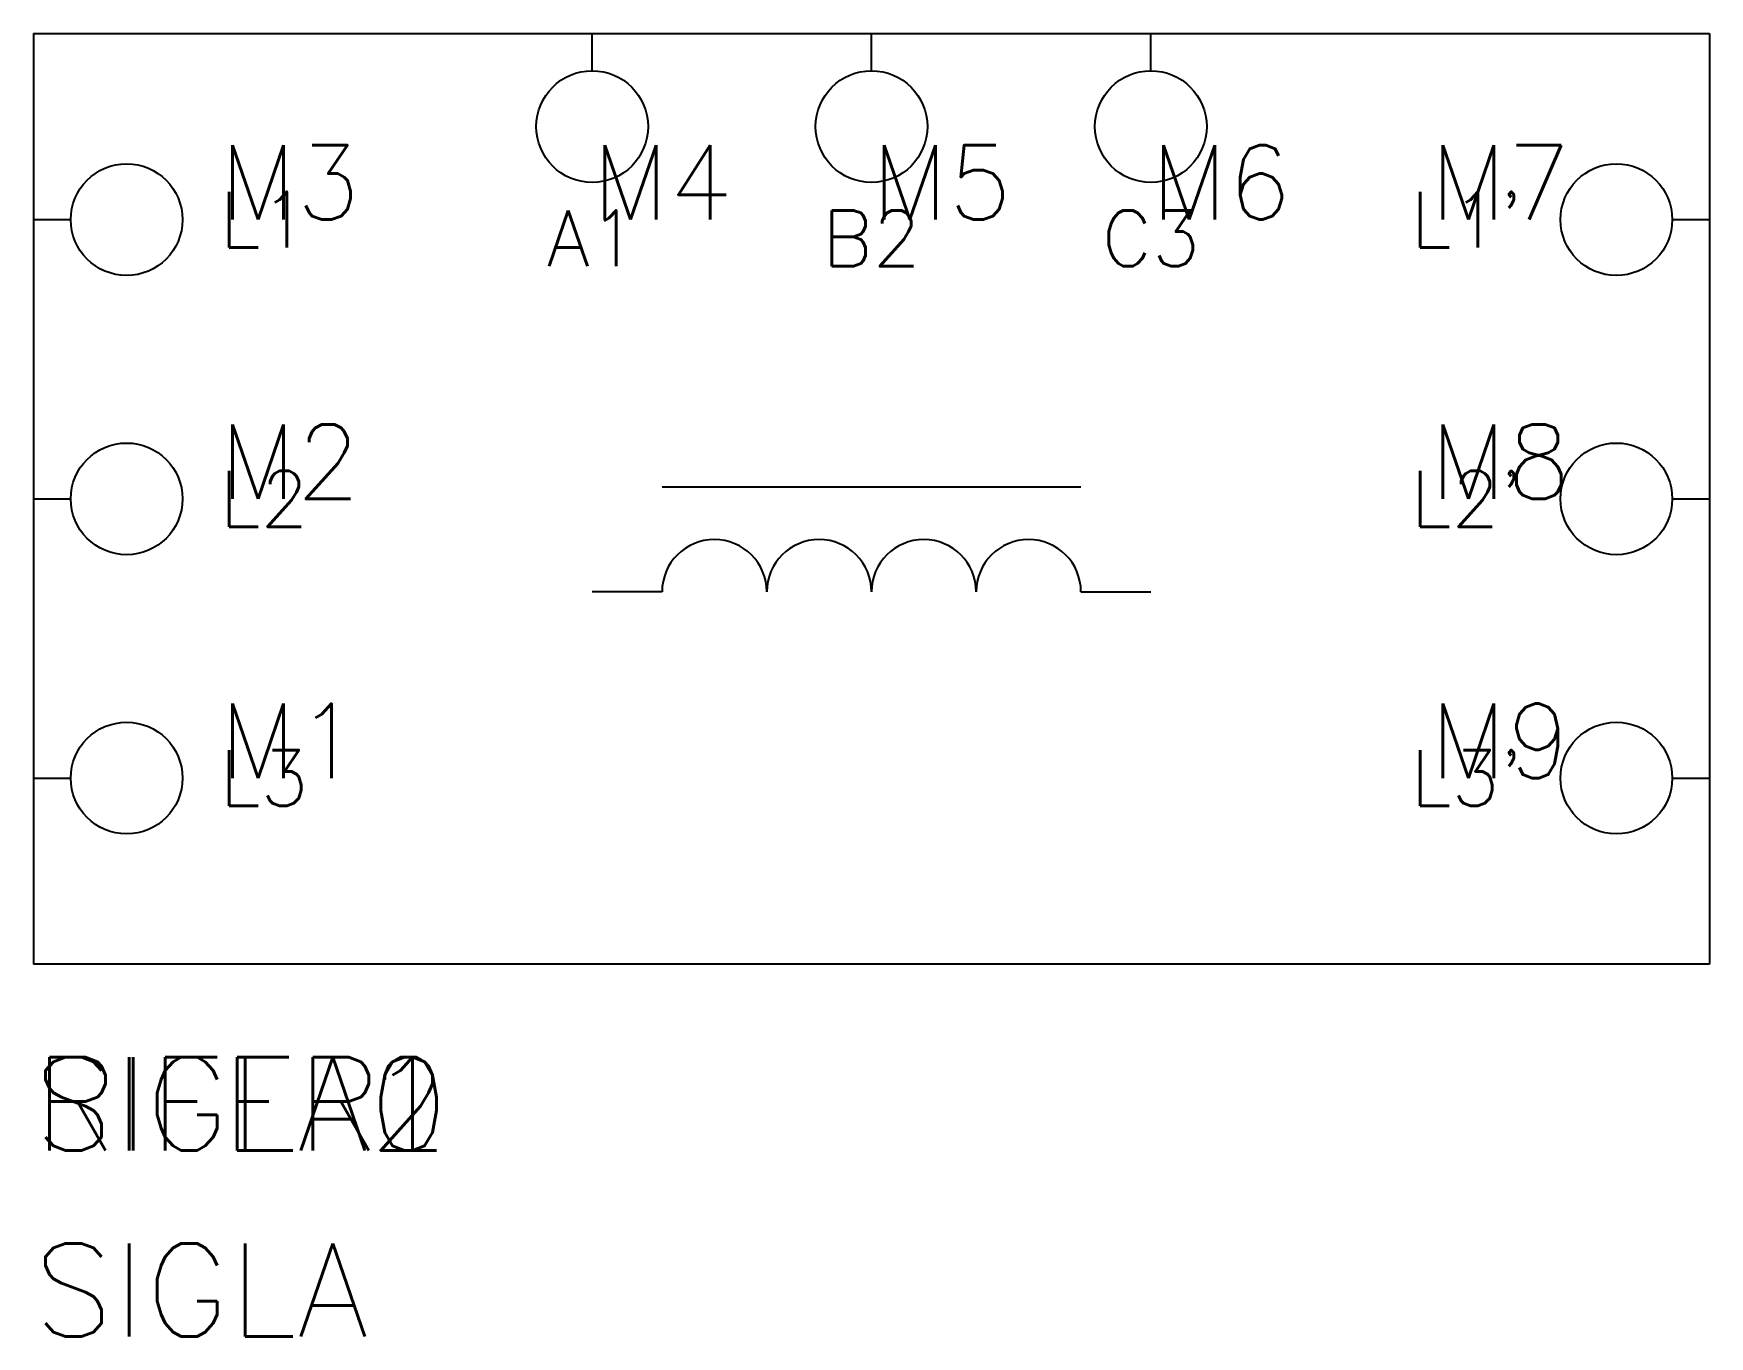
# Model space of a CAD drawing. Extents: x 0 to 45, y -10 to 25.
import ezdxf
from ezdxf.enums import TextEntityAlignment as Align

# ---------------------------------------------------------------- set-up
doc = ezdxf.new("R2010")
doc.units = 0
doc.header["$LTSCALE"] = 4
doc.linetypes.add('CONTINUA', pattern=[0])
doc.layers.get('0').update_dxf_attribs({"linetype": 'CONTINUOUS'})
doc.styles.add('E_Comp-Data', font='arial.ttf')
doc.styles.add('E_Comp-Tag', font='arial.ttf')
doc.styles.get("Standard").update_dxf_attribs({"font": 'romans.shx'})

# ---------------------------------------------------------------- blocks, each defined once
blk = doc.blocks.new('L_-2-15_G')
at = {"color": 0, "linetype": 'ByBlock'}
for p, q in [((15.625, 2.8125), (4.375, 2.8125)), ((4.375, 0), (2.5, 0)), ((15.625, 0), (17.5, 0))]:
    blk.add_line(p, q, dxfattribs=at)
for centre in [(5.78125, 0), (8.59375, 0), (11.40625, 0), (14.21875, 0)]:
    blk.add_arc(centre, 1.40625, 0, 180, dxfattribs=at)
at = {"color": 3, "flags": 8}
for tag, height, style, p in [('SIGLA_G', 2.5, 'E_Comp-Tag', (10, -5)), ('D_USER_1_G', 2, 'E_Comp-Data', (10, -9)), ('D_USER_2_G', 2, 'E_Comp-Data', (10, -12)), ('D_USER_3_G', 2, 'E_Comp-Data', (10, -15)), ('D_USER_4_G', 2, 'E_Comp-Data', (10, -18)), ('D_USER_5_G', 2, 'E_Comp-Data', (10, -21))]:
    blk.add_attdef(tag, text='', height=height, dxfattribs=dict(at, style=style)).set_placement(p, align=Align.CENTER)

msp = doc.modelspace()

# ---------------------------------------------------------------- linework, layer by layer
at = {"linetype": 'CONTINUA'}
for p, q in [((0, 25), (45, 25)), ((0, 25), (0, 0)), ((15, 24), (15, 25)), ((22.5, 24), (22.5, 25)), ((30, 24), (30, 25)), ((45, 25), (45, 0)), ((0, 20), (1, 20)), ((44, 20), (45, 20)), ((0, 12.5), (1, 12.5)), ((44, 12.5), (45, 12.5)), ((0, 5), (1, 5)), ((44, 5), (45, 5)), ((45, 0), (0, 0))]:
    msp.add_line(p, q, dxfattribs=at)
for centre in [(15, 22.5), (22.5, 22.5), (30, 22.5), (2.5, 20), (42.5, 20), (2.5, 12.5), (42.5, 12.5), (2.5, 5), (42.5, 5)]:
    msp.add_circle(centre, 1.5, dxfattribs=at)

# ---------------------------------------------------------------- block references
msp.add_blockref('L_-2-15_G', (12.5, 10), dxfattribs=at)

# ---------------------------------------------------------------- texts
at = {"char_height": 1.5}
for s, heights, insert, attachment_point in [('L1', [0], (5, 20), 4), ("L1'", [0], (40, 20), 6), ('A1', [0], (15, 19.5), 5), ('B2', [0], (22.5, 19.5), 5), ('C3', [0], (30, 19.5), 5), ('L2', [0], (5, 12.5), 4), ("L2'", [1.5], (40, 12.5), 6), ('L3', [0], (5, 5), 4), ("L3'", [0], (40, 5), 6)]:
    msp.add_mtext_dynamic_manual_height_columns(s, width=5, gutter_width=1, heights=heights, dxfattribs=dict(at, insert=insert, attachment_point=attachment_point))
at = {"linetype": 'CONTINUA', "flags": 9}
for tag, p, s, height in [('F4', (15, 25), '', 0.00001), ('F5', (22.5, 25), '', 0.00001), ('F6', (30, 25), '', 0.00001), ('F3', (0, 20), '', 0.00001), ('F7', (45, 20), '', 0.00001), ('F2', (0, 12.5), '', 0.00001), ('F8', (45, 12.5), '', 0.00001), ('F1', (0, 5), '', 0.00001), ('F9', (45, 5), '', 0.00001), ('TIPOSIG', (0, 0), '3', 0.00000001), ('POSIZIONE', (0, 0), '', 0.00000001), ('P-TABELLA', (0, 0), '', 0.00000001), ('T-TABELLA', (0, 0), '', 0.00000001), ('H-TABELLA', (0, 0), '', 0.00000001), ('CODICE', (0, 0), '1xNNN', 0.00000001), ('NOTE1', (0, 0), '', 0.00000001), ('NOTE2', (0, 0), '', 0.00000001)]:
    msp.add_attdef(tag, p, s, height=height, dxfattribs=at)
at = {"color": 4, "linetype": 'CONTINUA', "flags": 8}
for tag, p in [('M3', (5, 20)), ('M4', (15, 20)), ('M5', (22.5, 20)), ('M6', (30, 20)), ('M7', (37.5, 20)), ('M2', (5, 12.5)), ('M8', (37.5, 12.5)), ('M1', (5, 5)), ('M9', (37.5, 5))]:
    msp.add_attdef(tag, p, '', height=2, dxfattribs=at)
at = {"color": 3, "linetype": 'CONTINUA'}
for tag, p, s, flags in [('SIGLA0', (0, -5), '', 9), ('SIGLA1', (0, -5), '', 9), ('SIGLA2', (0, -5), '', 9), ('RIFER', (0, -5), 'RIFER ?', 8), ('SIGLA', (0, -10), 'SIGLA ?', 8)]:
    msp.add_attdef(tag, p, s, height=2.5, dxfattribs=dict(at, flags=flags))

doc.saveas('drawing.dxf')
